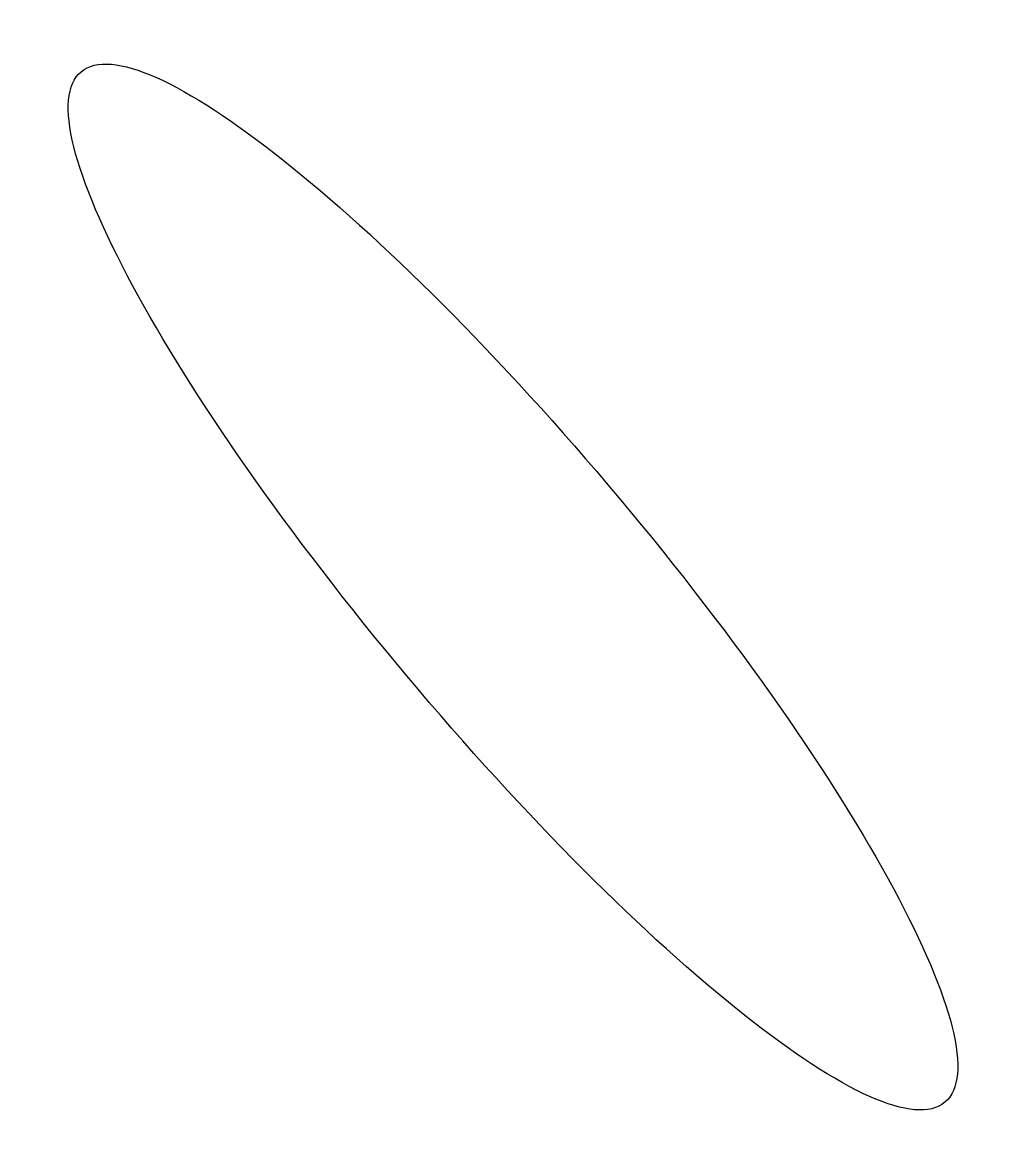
# Model space of a CAD drawing. Header units: inches. Extents: x -18.2 to 15.8, y -19.1 to 20.1.
import ezdxf

# ---------------------------------------------------------------- set-up
doc = ezdxf.new("R2010")
doc.units = ezdxf.units.IN
doc.header["$MEASUREMENT"] = 0

msp = doc.modelspace()

# ---------------------------------------------------------------- linework, layer by layer
msp.add_ellipse((-1.2, 0.5), major_axis=(15, -17.9), ratio=0.20596)

doc.saveas('drawing.dxf')
